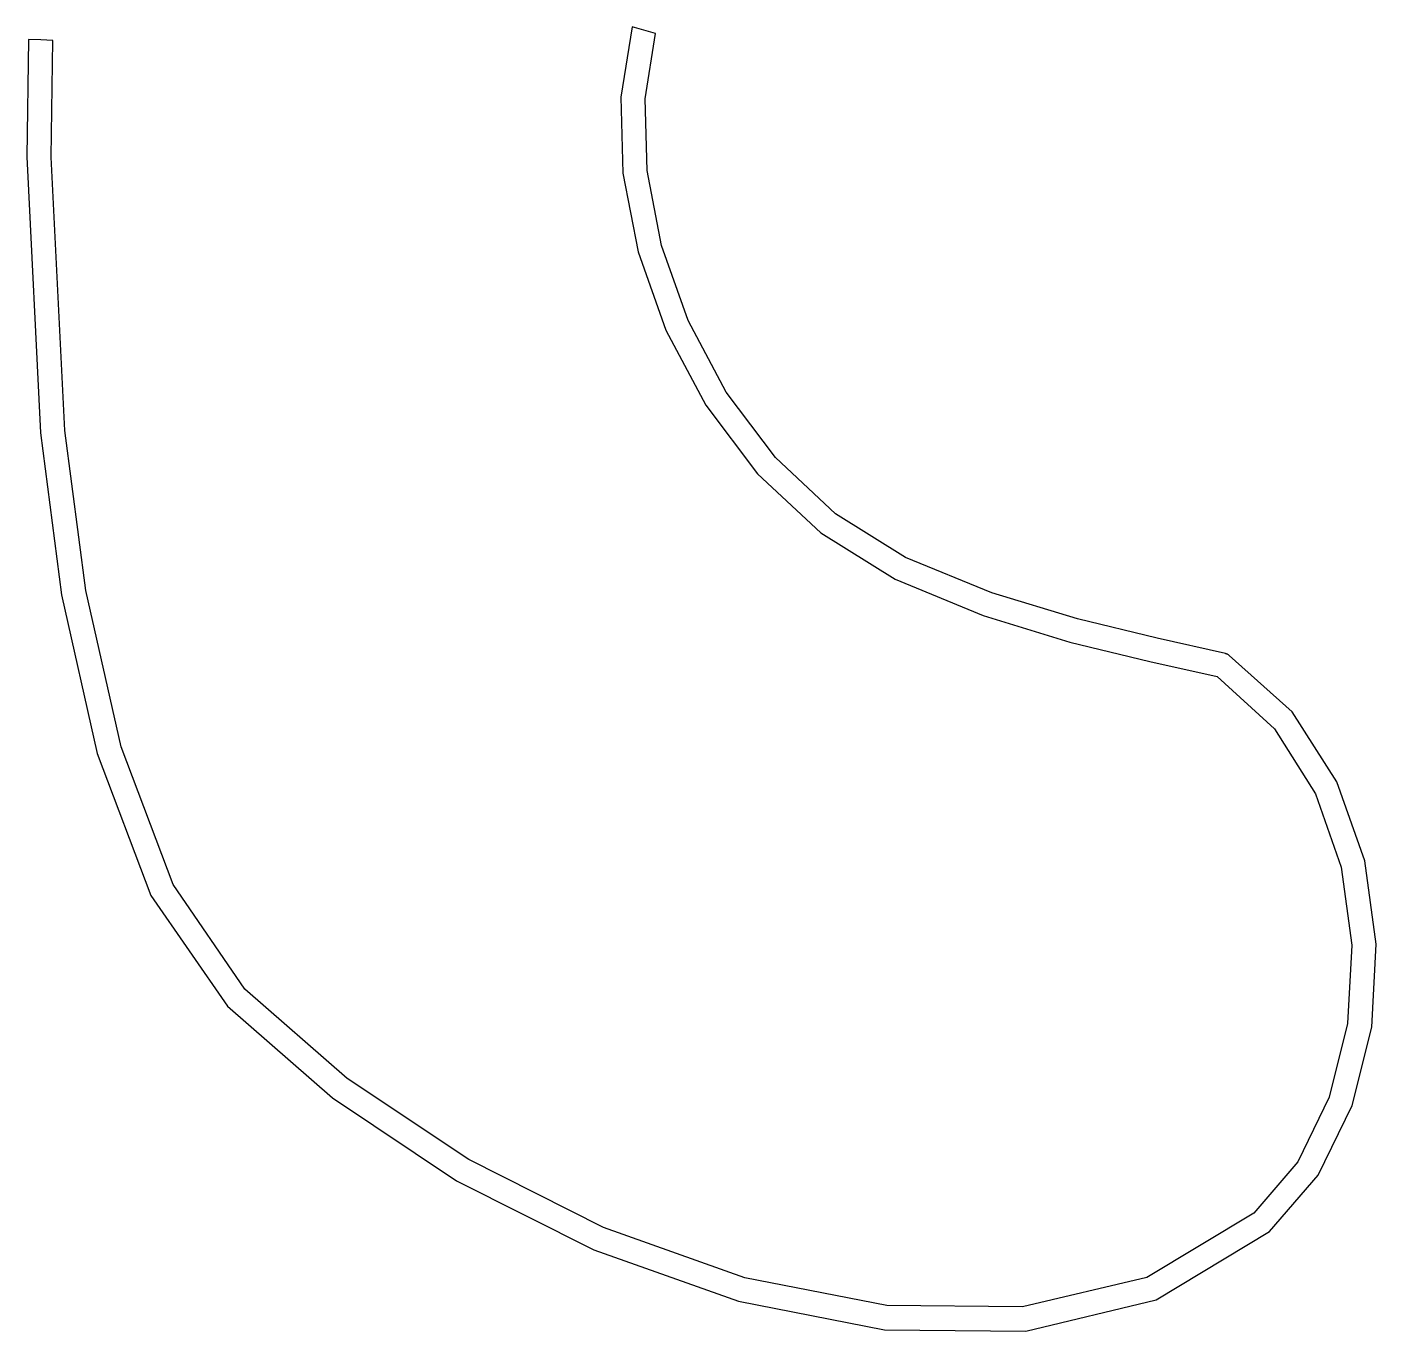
# Model space of a CAD drawing. Extents: x 0 to 111, y 0 to 108.
import ezdxf

# ---------------------------------------------------------------- set-up
doc = ezdxf.new("R2010")
doc.units = 0
doc.layers.add('Layer_1', color=7, linetype='CONTINUOUS')

msp = doc.modelspace()

# ---------------------------------------------------------------- linework, layer by layer
at = {"layer": 'Layer_1', "color": 7}
for p, q in [((49.962534, 107.599634), (49.020524, 101.797049)), ((50.926334, 107.333425), (49.962534, 107.599634)), ((51.890134, 107.067188), (50.926334, 107.333425)), ((51.025264, 101.675654), (51.890134, 107.067188)), ((0.135429, 106.57272), (0, 96.877247)), ((1.134231, 106.526969), (0.135429, 106.57272)), ((2.133033, 106.481218), (1.134231, 106.526969)), ((2.000121, 96.866954), (2.133033, 106.481218)), ((49.020524, 101.797049), (49.19965, 95.529582)), ((51.200614, 95.754936), (51.025264, 101.675654)), ((0, 96.877247), (1.124861, 74.099526)), ((3.11585, 74.291349), (2.000121, 96.866954)), ((49.19965, 95.529582), (50.456679, 89.042642)), ((52.393071, 89.570017), (51.200614, 95.754936)), ((54.579514, 83.385879), (52.393071, 89.570017)), ((50.456679, 89.042642), (52.748378, 82.581627)), ((52.748378, 82.581627), (56.040421, 76.391427)), ((57.727966, 77.467964), (54.579514, 83.385879)), ((61.796199, 72.070481), (57.727966, 77.467964)), ((56.040421, 76.391427), (60.308693, 70.728141)), ((1.124861, 74.099526), (2.862935, 60.751465)), ((4.866529, 61.091444), (3.11585, 74.291349)), ((66.745739, 67.441554), (61.796199, 72.070481)), ((60.308693, 70.728141), (65.525266, 65.853997)), ((72.538107, 63.82931), (66.745739, 67.441554)), ((65.525266, 65.853997), (71.662225, 62.031218)), ((79.656288, 60.898045), (72.538107, 63.82931)), ((71.662225, 62.031218), (78.935907, 59.02659)), ((2.862935, 60.751465), (5.784779, 47.64557)), ((7.773806, 48.21258), (4.866529, 61.091444)), ((86.729525, 58.756986), (79.656288, 60.898045)), ((78.935907, 59.02659), (86.097192, 56.846666)), ((93.306338, 57.168128), (86.729525, 58.756986)), ((86.097192, 56.846666), (92.692784, 55.249562)), ((98.935255, 55.893463), (93.306338, 57.168128)), ((98.97894, 55.882993), (98.935255, 55.893463)), ((99.022622, 55.872522), (98.97894, 55.882993)), ((99.066308, 55.862052), (99.022622, 55.872522)), ((99.10999, 55.851582), (99.066308, 55.862052)), ((99.147336, 55.826492), (99.10999, 55.851582)), ((99.18468, 55.801402), (99.147336, 55.826492)), ((99.222027, 55.776313), (99.18468, 55.801402)), ((99.25937, 55.751223), (99.222027, 55.776313)), ((104.443462, 51.083087), (99.25937, 55.751223)), ((92.692784, 55.249562), (98.269388, 53.993397)), ((98.269388, 53.993397), (102.986456, 49.68795)), ((108.148871, 45.300955), (104.443462, 51.083087)), ((102.986456, 49.68795), (106.385208, 44.333717)), ((12.066469, 36.852012), (7.773806, 48.21258)), ((5.784779, 47.64557), (10.23269, 35.942537)), ((110.437495, 38.787661), (108.148871, 45.300955)), ((106.385208, 44.333717), (108.501967, 38.272366)), ((108.501967, 38.272366), (109.373069, 31.845567)), ((111.371225, 31.926046), (110.437495, 38.787661)), ((17.973307, 28.206995), (12.066469, 36.852012)), ((10.23269, 35.942537), (16.548966, 26.803049)), ((109.373069, 31.845567), (109.027615, 25.379377)), ((111.015148, 25.077802), (111.371225, 31.926046)), ((26.431887, 20.825495), (17.973307, 28.206995)), ((16.548966, 26.803049), (25.219768, 19.226571)), ((109.027615, 25.379377), (107.51498, 19.293294)), ((109.412295, 18.595245), (111.015148, 25.077802)), ((36.477132, 14.140746), (26.431887, 20.825495)), ((25.219768, 19.226571), (35.4686, 12.40062)), ((107.51498, 19.293294), (104.906637, 13.95081)), ((106.591487, 12.847152), (109.412295, 18.595245)), ((47.594864, 8.536405), (36.477132, 14.140746)), ((104.906637, 13.95081), (101.274062, 9.715388)), ((35.4686, 12.40062), (46.804018, 6.692393)), ((102.581543, 8.202282), (106.591487, 12.847152)), ((101.274062, 9.715388), (92.458613, 4.413788)), ((59.270906, 4.396149), (47.594864, 8.536405)), ((93.231846, 2.5632), (102.581543, 8.202282)), ((46.804018, 6.692393), (58.734573, 2.469107)), ((70.974983, 2.096969), (59.270906, 4.396149)), ((92.458613, 4.413788), (82.198238, 1.988596)), ((58.734573, 2.469107), (70.784951, 0.104621)), ((82.458512, 0.000001), (93.231846, 2.5632)), ((82.198238, 1.988596), (70.974983, 2.096969)), ((70.784951, 0.104621), (82.458512, 0.000001))]:
    msp.add_line(p, q, dxfattribs=at)

doc.saveas('drawing.dxf')
